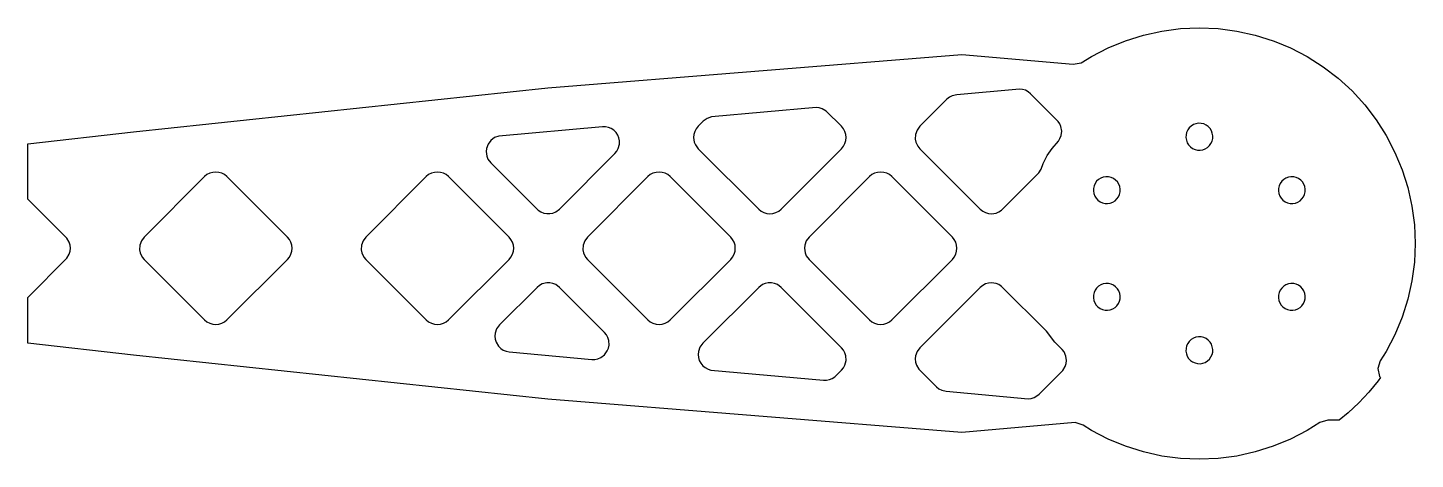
# Model space of a CAD drawing. Header units: millimetres. Extents: x 0 to 175, y 0 to 55.
import ezdxf

# ---------------------------------------------------------------- set-up
doc = ezdxf.new("R2010")
doc.units = ezdxf.units.MM
doc.layers.add('CUT', color=1, linetype='Continuous')

msp = doc.modelspace()

# ---------------------------------------------------------------- linework, layer by layer
at = {"layer": 'CUT'}
for points in [[(0, 32.9), (0, 39.87), (13.35, 41.38), (65.69, 46.95), (118, 51.17), (132.08, 49.93), (133.1, 50.11), (134.37, 50.9), (136.48, 52), (138.68, 52.91), (140.95, 53.62), (143.28, 54.14), (145.63, 54.45), (148.01, 54.55), (150.39, 54.45), (152.75, 54.14), (155.07, 53.62), (157.34, 52.91), (157.69, 52.76), (159.54, 52), (161.65, 50.9), (163.66, 49.62), (165.55, 48.17), (167.3, 46.56), (168.91, 44.81), (170.36, 42.92), (171.63, 40.91), (172.73, 38.8), (173.64, 36.61), (174.36, 34.34), (174.87, 32.01), (175.18, 29.65), (175.29, 27.28), (175.18, 24.9), (174.87, 22.54), (174.36, 20.22), (173.64, 17.95), (172.73, 15.75), (171.63, 13.64), (170.87, 12.44), (170.56, 11.46), (170.79, 10.45), (170.9, 10.32), (170.62, 9.93), (169.44, 8.49), (168.16, 7.12), (166.8, 5.85), (165.68, 4.93), (164.24, 4.93), (163.24, 4.66), (161.65, 3.65), (159.54, 2.56), (157.34, 1.64), (155.07, 0.93), (152.75, 0.41), (150.39, 0.1), (148.01, 0), (145.63, 0.1), (143.28, 0.41), (140.95, 0.93), (138.68, 1.64), (136.48, 2.56), (134.37, 3.65), (133.33, 4.32), (132.34, 4.63), (118, 3.38), (65.69, 7.6), (13.35, 13.18), (0, 14.68), (0, 20.46), (4.94, 25.41), (5.24, 25.91), (5.35, 26.29), (5.39, 26.68), (5.35, 27.07), (5.24, 27.44), (4.94, 27.95), (0, 32.9)], [(112.16, 41.07), (112.13, 40.48), (112.21, 40.1), (112.46, 39.57), (112.71, 39.26), (120.34, 31.63), (120.64, 31.38), (120.99, 31.19), (121.37, 31.08), (121.76, 31.04), (122.34, 31.13), (122.7, 31.28), (123.02, 31.49), (127.73, 36.19), (128.01, 36.66), (128.29, 37.39), (128.8, 38.41), (129.4, 39.3), (130.2, 40.23), (130.4, 40.56), (130.54, 40.91), (130.62, 41.48), (130.52, 42.05), (130.37, 42.41), (130.16, 42.72), (126.69, 46.21), (126.39, 46.45), (126.05, 46.64), (125.68, 46.75), (125.29, 46.79), (117.36, 46.09), (116.78, 45.95), (116.43, 45.76), (116.12, 45.51), (112.71, 42.09), (112.36, 41.62), (112.16, 41.07)], [(84.16, 41.07), (84.12, 40.68), (84.21, 40.1), (84.36, 39.73), (84.71, 39.26), (92.34, 31.63), (92.64, 31.38), (92.99, 31.19), (93.37, 31.08), (93.76, 31.04), (94.15, 31.08), (94.52, 31.19), (94.87, 31.38), (95.17, 31.63), (102.81, 39.26), (103.05, 39.57), (103.24, 39.91), (103.35, 40.29), (103.39, 40.68), (103.35, 41.07), (103.24, 41.44), (103.05, 41.79), (102.81, 42.09), (100.86, 44.02), (100.37, 44.32), (100, 44.43), (99.61, 44.47), (86.38, 43.28), (85.82, 43.08), (85.34, 42.73), (84.71, 42.09), (84.46, 41.79), (84.27, 41.44), (84.16, 41.07)], [(146.33, 41), (146.32, 40.67), (146.37, 40.34), (146.49, 40.02), (146.66, 39.74), (146.89, 39.5), (147.16, 39.3), (147.47, 39.17), (147.79, 39.09), (148.12, 39.08), (148.45, 39.13), (148.76, 39.25), (149.05, 39.43), (149.29, 39.66), (149.48, 39.93), (149.62, 40.23), (149.7, 40.55), (149.71, 40.89), (149.65, 41.22), (149.54, 41.53), (149.36, 41.81), (149.13, 42.05), (148.86, 42.25), (148.56, 42.39), (148.23, 42.46), (147.9, 42.47), (147.57, 42.42), (147.26, 42.3), (146.98, 42.13), (146.73, 41.9), (146.54, 41.63), (146.4, 41.32), (146.33, 41)], [(57.95, 39.29), (57.91, 38.89), (57.99, 38.31), (58.14, 37.95), (58.49, 37.47), (64.49, 31.49), (64.81, 31.28), (65.18, 31.13), (65.56, 31.05), (65.95, 31.05), (66.34, 31.13), (66.7, 31.28), (67.17, 31.63), (74.18, 38.64), (74.43, 38.94), (74.61, 39.28), (74.76, 39.85), (74.76, 40.24), (74.68, 40.62), (74.53, 40.99), (74.32, 41.31), (74.04, 41.59), (73.72, 41.81), (73.36, 41.96), (72.98, 42.04), (72.59, 42.04), (59.53, 40.85), (58.98, 40.66), (58.5, 40.31), (58.15, 39.84), (57.95, 39.29)], [(14.16, 27.07), (14.13, 26.48), (14.21, 26.1), (14.46, 25.57), (14.71, 25.26), (22.34, 17.63), (22.64, 17.38), (22.99, 17.19), (23.37, 17.08), (23.76, 17.04), (24.15, 17.08), (24.52, 17.19), (24.87, 17.38), (25.17, 17.63), (32.81, 25.26), (33.05, 25.57), (33.24, 25.91), (33.35, 26.29), (33.39, 26.68), (33.35, 27.07), (33.24, 27.44), (33.05, 27.79), (32.81, 28.09), (25.17, 35.73), (24.87, 35.98), (24.52, 36.16), (24.15, 36.27), (23.76, 36.31), (23.37, 36.27), (22.99, 36.16), (22.64, 35.98), (22.34, 35.73), (14.71, 28.09), (14.36, 27.62), (14.16, 27.07)], [(42.16, 27.07), (42.13, 26.48), (42.21, 26.1), (42.46, 25.57), (42.71, 25.26), (50.34, 17.63), (50.64, 17.38), (50.99, 17.19), (51.37, 17.08), (51.76, 17.04), (52.15, 17.08), (52.52, 17.19), (52.87, 17.38), (53.17, 17.63), (60.81, 25.26), (61.05, 25.57), (61.24, 25.91), (61.35, 26.29), (61.39, 26.68), (61.35, 27.07), (61.24, 27.44), (61.05, 27.79), (60.81, 28.09), (53.17, 35.73), (52.87, 35.98), (52.52, 36.16), (52.15, 36.27), (51.76, 36.31), (51.37, 36.27), (50.99, 36.16), (50.64, 35.98), (50.34, 35.73), (42.71, 28.09), (42.36, 27.62), (42.16, 27.07)], [(70.16, 27.07), (70.13, 26.48), (70.21, 26.1), (70.46, 25.57), (70.71, 25.26), (78.34, 17.63), (78.64, 17.38), (78.99, 17.19), (79.37, 17.08), (79.76, 17.04), (80.15, 17.08), (80.52, 17.19), (80.87, 17.38), (81.17, 17.63), (88.81, 25.26), (89.05, 25.57), (89.24, 25.91), (89.35, 26.29), (89.39, 26.68), (89.35, 27.07), (89.24, 27.44), (89.05, 27.79), (88.81, 28.09), (81.17, 35.73), (80.87, 35.98), (80.52, 36.16), (80.15, 36.27), (79.76, 36.31), (79.37, 36.27), (78.99, 36.16), (78.64, 35.98), (78.34, 35.73), (70.71, 28.09), (70.36, 27.62), (70.16, 27.07)], [(98.16, 27.07), (98.12, 26.68), (98.21, 26.1), (98.36, 25.73), (98.71, 25.26), (106.34, 17.63), (106.64, 17.38), (106.99, 17.19), (107.37, 17.08), (107.76, 17.04), (108.15, 17.08), (108.52, 17.19), (108.87, 17.38), (109.17, 17.63), (116.81, 25.26), (117.05, 25.57), (117.24, 25.91), (117.35, 26.29), (117.39, 26.68), (117.35, 27.07), (117.24, 27.44), (117.05, 27.79), (116.81, 28.09), (109.17, 35.73), (108.87, 35.98), (108.52, 36.16), (108.15, 36.27), (107.76, 36.31), (107.37, 36.27), (106.99, 36.16), (106.64, 35.98), (106.34, 35.73), (98.71, 28.09), (98.36, 27.62), (98.16, 27.07)], [(134.64, 34.25), (134.62, 33.92), (134.68, 33.59), (134.8, 33.27), (134.97, 32.99), (135.2, 32.75), (135.47, 32.55), (135.77, 32.42), (136.1, 32.34), (136.43, 32.33), (136.76, 32.38), (137.07, 32.5), (137.36, 32.68), (137.6, 32.91), (137.79, 33.18), (137.93, 33.48), (138.01, 33.8), (138.02, 34.14), (137.96, 34.47), (137.85, 34.78), (137.67, 35.06), (137.44, 35.3), (137.17, 35.5), (136.87, 35.64), (136.54, 35.71), (136.21, 35.72), (135.88, 35.67), (135.57, 35.55), (135.29, 35.38), (135.04, 35.15), (134.85, 34.88), (134.71, 34.57), (134.64, 34.25)], [(158.02, 34.25), (158.01, 33.92), (158.06, 33.59), (158.18, 33.27), (158.35, 32.99), (158.58, 32.75), (158.85, 32.55), (159.16, 32.42), (159.48, 32.34), (159.81, 32.33), (160.14, 32.38), (160.46, 32.5), (160.74, 32.68), (160.98, 32.91), (161.18, 33.18), (161.31, 33.48), (161.39, 33.8), (161.4, 34.14), (161.35, 34.47), (161.23, 34.78), (161.05, 35.06), (160.82, 35.3), (160.55, 35.5), (160.25, 35.64), (159.93, 35.71), (159.59, 35.72), (159.26, 35.67), (158.95, 35.55), (158.67, 35.38), (158.43, 35.15), (158.23, 34.88), (158.09, 34.57), (158.02, 34.25)], [(59.05, 15.95), (59.01, 15.56), (59.05, 15.17), (59.16, 14.79), (59.47, 14.29), (59.75, 14.01), (60.08, 13.8), (60.44, 13.65), (60.83, 13.57), (71.27, 12.63), (71.66, 12.63), (72.04, 12.71), (72.4, 12.86), (72.87, 13.22), (73.21, 13.69), (73.36, 14.05), (73.44, 14.43), (73.41, 15.02), (73.29, 15.39), (73.11, 15.73), (72.86, 16.04), (67.17, 21.73), (66.7, 22.08), (66.34, 22.23), (65.95, 22.3), (65.56, 22.3), (64.99, 22.16), (64.64, 21.98), (64.34, 21.73), (59.59, 16.98), (59.24, 16.51), (59.05, 15.95)], [(84.73, 13.63), (84.69, 13.24), (84.73, 12.85), (84.84, 12.47), (85.03, 12.13), (85.28, 11.82), (85.59, 11.58), (85.94, 11.39), (86.31, 11.28), (100.52, 9.99), (100.9, 9.99), (101.28, 10.07), (101.64, 10.22), (101.97, 10.44), (102.81, 11.26), (103.05, 11.57), (103.24, 11.91), (103.38, 12.48), (103.35, 13.07), (103.24, 13.44), (103.05, 13.79), (102.81, 14.09), (95.17, 21.73), (94.7, 22.08), (94.34, 22.23), (93.95, 22.3), (93.56, 22.3), (93.18, 22.23), (92.81, 22.08), (92.34, 21.73), (85.27, 14.66), (84.92, 14.19), (84.73, 13.63)], [(112.16, 13.07), (112.12, 12.68), (112.16, 12.29), (112.27, 11.91), (112.57, 11.41), (114.8, 9.16), (115.11, 8.91), (115.46, 8.73), (116.04, 8.59), (126.39, 7.66), (126.78, 7.7), (127.15, 7.82), (127.49, 8), (127.79, 8.25), (130.77, 11.24), (131.07, 11.73), (131.18, 12.1), (131.23, 12.48), (131.15, 13.05), (130.92, 13.58), (130.68, 13.88), (129.76, 14.81), (128.72, 16.18), (123.02, 21.86), (122.7, 22.08), (122.34, 22.23), (121.76, 22.31), (121.37, 22.27), (120.99, 22.16), (120.64, 21.98), (120.34, 21.73), (112.71, 14.09), (112.36, 13.62), (112.16, 13.07)], [(134.64, 20.75), (134.62, 20.42), (134.68, 20.09), (134.8, 19.77), (134.97, 19.49), (135.2, 19.25), (135.47, 19.05), (135.77, 18.92), (136.1, 18.84), (136.43, 18.83), (136.76, 18.88), (137.07, 19), (137.36, 19.18), (137.6, 19.41), (137.79, 19.68), (137.93, 19.98), (138.01, 20.3), (138.02, 20.64), (137.96, 20.97), (137.85, 21.28), (137.67, 21.56), (137.44, 21.8), (137.17, 22), (136.87, 22.14), (136.54, 22.21), (136.21, 22.22), (135.88, 22.17), (135.57, 22.05), (135.29, 21.88), (135.04, 21.65), (134.85, 21.38), (134.71, 21.07), (134.64, 20.75)], [(158.02, 20.75), (158.01, 20.42), (158.06, 20.09), (158.18, 19.77), (158.35, 19.49), (158.58, 19.25), (158.85, 19.05), (159.16, 18.92), (159.48, 18.84), (159.81, 18.83), (160.14, 18.88), (160.46, 19), (160.74, 19.18), (160.98, 19.41), (161.18, 19.68), (161.31, 19.98), (161.39, 20.3), (161.4, 20.64), (161.35, 20.97), (161.23, 21.28), (161.05, 21.56), (160.82, 21.8), (160.55, 22), (160.25, 22.14), (159.93, 22.21), (159.59, 22.22), (159.26, 22.17), (158.95, 22.05), (158.67, 21.88), (158.43, 21.65), (158.23, 21.38), (158.09, 21.07), (158.02, 20.75)], [(146.33, 14), (146.32, 13.67), (146.37, 13.34), (146.49, 13.02), (146.66, 12.74), (146.89, 12.5), (147.16, 12.3), (147.47, 12.17), (147.79, 12.09), (148.12, 12.08), (148.45, 12.13), (148.76, 12.25), (149.05, 12.43), (149.29, 12.66), (149.48, 12.93), (149.62, 13.23), (149.7, 13.55), (149.71, 13.89), (149.65, 14.22), (149.54, 14.53), (149.36, 14.81), (149.13, 15.05), (148.86, 15.25), (148.56, 15.39), (148.23, 15.46), (147.9, 15.47), (147.57, 15.42), (147.26, 15.3), (146.98, 15.13), (146.73, 14.9), (146.54, 14.63), (146.4, 14.32), (146.33, 14)]]:
    msp.add_lwpolyline(points, close=True, dxfattribs=at)

doc.saveas('drawing.dxf')
